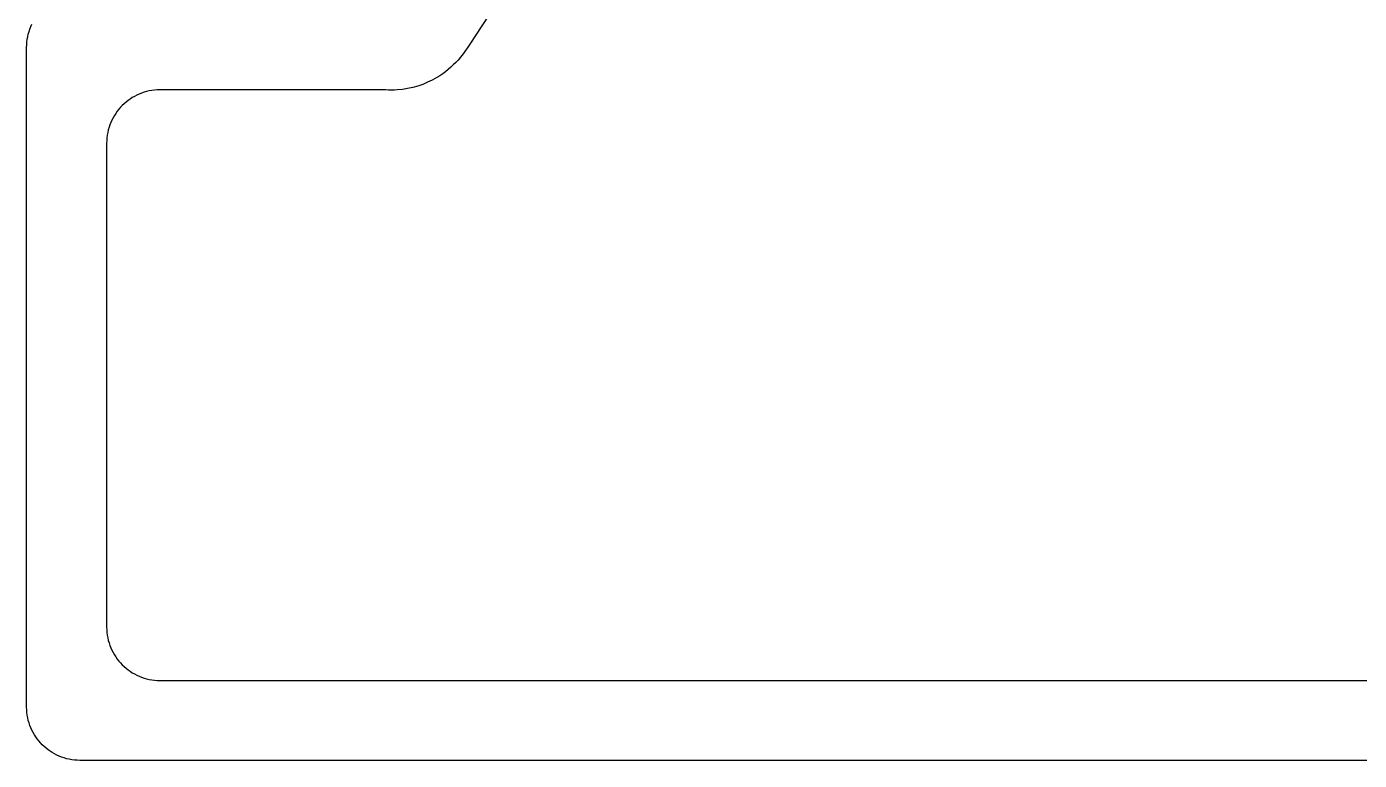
# Model space of a CAD drawing. Extents: x 0 to 500, y 0 to 300.
# Drawn here: x 0 to 250, y 0 to 137.7 of the extents above; entities that cross this region are included whole.
import ezdxf

# ---------------------------------------------------------------- set-up
doc = ezdxf.new("R2010")
doc.units = 0
doc.layers.add('Nível Padrão', color=18, linetype='CONTINUOUS')

msp = doc.modelspace()

# ---------------------------------------------------------------- linework, layer by layer
at = {"layer": 'Nível Padrão'}
for points in [[(490, 0), (10, 0), (9.49, 0.01), (8.98, 0.05), (8.48, 0.12), (7.98, 0.2), (7.5, 0.31), (7.03, 0.45), (6.56, 0.61), (6.11, 0.79), (5.66, 0.99), (5.23, 1.21), (4.81, 1.45), (4.41, 1.71), (4.02, 1.99), (3.64, 2.28), (3.28, 2.6), (2.93, 2.93), (2.6, 3.28), (2.28, 3.64), (1.99, 4.02), (1.71, 4.41), (1.45, 4.81), (1.21, 5.23), (0.99, 5.66), (0.79, 6.11), (0.61, 6.56), (0.45, 7.03), (0.31, 7.5), (0.2, 7.98), (0.12, 8.48), (0.05, 8.98), (0.01, 9.49), (0, 10), (0, 12.69), (0, 12.69), (0, 133.81), (0.01, 134.32), (0.05, 134.83), (0.12, 135.33), (0.2, 135.82), (0.31, 136.31), (0.45, 136.78), (0.61, 137.24), (0.79, 137.7), (0.99, 138.14)], [(86.73, 139.83), (84.18, 136.01), (83.24, 134.59), (82.74, 133.82), (82.32, 133.2), (81.88, 132.59), (81.41, 132), (80.93, 131.44), (80.49, 130.96), (80.03, 130.51), (79.55, 130.07), (79.07, 129.65), (78.56, 129.25), (78.04, 128.86), (77.51, 128.5), (76.96, 128.16), (76.1, 127.68), (75.21, 127.25), (74.3, 126.87), (73.38, 126.55), (72.43, 126.28), (71.47, 126.08), (70.5, 125.92), (69.51, 125.83), (68.98, 125.81), (68.44, 125.8), (67.9, 125.81), (67.37, 125.83), (25, 125.83), (24.49, 125.82), (23.98, 125.78), (23.48, 125.72), (22.98, 125.63), (22.5, 125.52), (22.03, 125.38), (21.56, 125.22), (21.11, 125.05), (20.66, 124.85), (20.23, 124.62), (19.81, 124.38), (19.41, 124.12), (19.02, 123.84), (18.64, 123.55), (18.28, 123.23), (17.93, 122.9), (17.6, 122.56), (17.28, 122.19), (16.99, 121.81), (16.71, 121.42), (16.45, 121.02), (16.21, 120.6), (15.99, 120.17), (15.79, 119.72), (15.61, 119.27), (15.45, 118.81), (15.31, 118.33), (15.2, 117.85), (15.12, 117.35), (15.05, 116.85), (15.01, 116.35), (15, 115.83), (15, 25), (15, 25), (15.01, 24.49), (15.05, 23.98), (15.12, 23.48), (15.2, 22.98), (15.31, 22.5), (15.45, 22.03), (15.61, 21.56), (15.79, 21.11), (15.99, 20.66), (16.21, 20.23), (16.45, 19.81), (16.71, 19.41), (16.99, 19.02), (17.28, 18.64), (17.6, 18.28), (17.93, 17.93), (18.28, 17.6), (18.64, 17.28), (19.02, 16.99), (19.41, 16.71), (19.81, 16.45), (20.23, 16.21), (20.66, 15.99), (21.11, 15.79), (21.56, 15.61), (22.03, 15.45), (22.5, 15.31), (22.98, 15.2), (23.48, 15.12), (23.98, 15.05), (24.49, 15.01), (25, 15), (475, 15)]]:
    msp.add_lwpolyline(points, dxfattribs=at)

doc.saveas('drawing.dxf')
